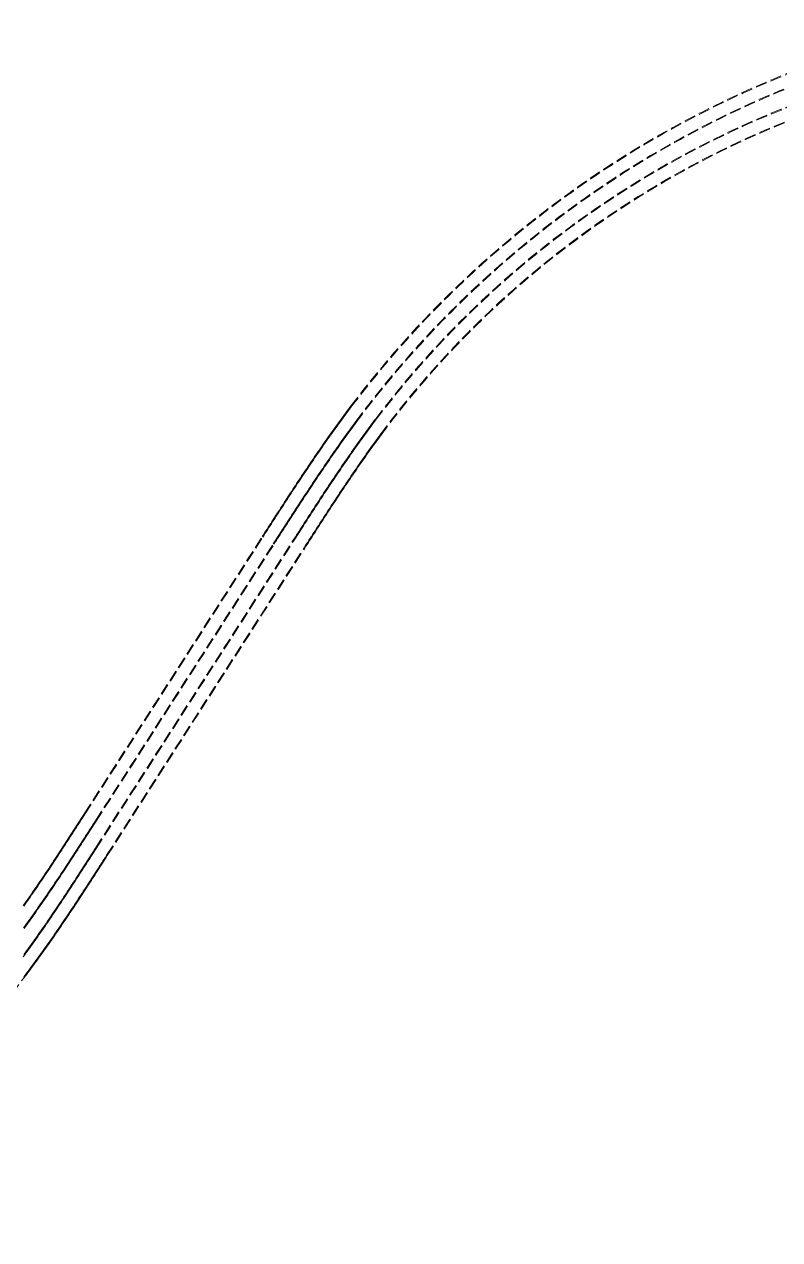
# Model space of a CAD drawing. Extents: x 0 to 531375, y 0 to 4335249.
# Drawn here: x 489462 to 489797, y 4324784 to 4325323 of the extents above; entities that cross this region are included whole.
import ezdxf

# ---------------------------------------------------------------- set-up
doc = ezdxf.new("R2010")
doc.units = 0
doc.linetypes.add('DASH', pattern=[0.35, 0.25, -0.1])
doc.layers.add('地铁', color=4, linetype='Continuous', lineweight=15)

# ---------------------------------------------------------------- blocks, each defined once
blk = doc.blocks.new('天津2000地铁')
at = {"layer": '地铁', "linetype": 'DASH', "ltscale": 20}
for p, q in [((-8400.42, -2089.05), (-8399.82, -2088.24)), ((-8400.14, -2089.26), (-8399.54, -2088.45)), ((-8399.82, -2088.24), (-8399.23, -2087.43)), ((-8399.54, -2088.45), (-8398.95, -2087.64)), ((-8399.23, -2087.43), (-8398.63, -2086.63)), ((-8398.95, -2087.64), (-8398.35, -2086.84)), ((-8398.63, -2086.63), (-8398.02, -2085.82)), ((-8398.35, -2086.84), (-8397.74, -2086.03)), ((-8398.02, -2085.82), (-8397.42, -2085.01)), ((-8397.74, -2086.03), (-8397.14, -2085.22)), ((-8397.42, -2085.01), (-8396.82, -2084.21)), ((-8397.14, -2085.22), (-8396.54, -2084.42)), ((-8396.82, -2084.21), (-8396.21, -2083.41)), ((-8396.54, -2084.42), (-8395.93, -2083.62)), ((-8393.34, -2089.32), (-8392.74, -2088.53)), ((-8393.06, -2089.53), (-8392.46, -2088.74)), ((-8392.74, -2088.53), (-8392.15, -2087.73)), ((-8392.46, -2088.74), (-8391.87, -2087.94)), ((-8392.15, -2087.73), (-8391.54, -2086.94)), ((-8391.87, -2087.94), (-8391.27, -2087.15)), ((-8404.55, -2094.76), (-8403.97, -2093.94)), ((-8404.27, -2094.96), (-8403.68, -2094.14)), ((-8403.97, -2093.94), (-8403.38, -2093.12)), ((-8403.68, -2094.14), (-8403.1, -2093.33)), ((-8403.38, -2093.12), (-8402.79, -2092.31)), ((-8403.1, -2093.33), (-8402.51, -2092.51)), ((-8402.79, -2092.31), (-8402.2, -2091.49)), ((-8402.51, -2092.51), (-8401.92, -2091.7)), ((-8402.2, -2091.49), (-8401.61, -2090.68)), ((-8401.92, -2091.7), (-8401.33, -2090.88)), ((-8401.61, -2090.68), (-8401.02, -2089.87)), ((-8401.33, -2090.88), (-8400.73, -2090.07)), ((-8401.02, -2089.87), (-8400.42, -2089.05)), ((-8400.73, -2090.07), (-8400.14, -2089.26)), ((-8397.47, -2094.93), (-8396.88, -2094.12)), ((-8396.88, -2094.12), (-8396.29, -2093.32)), ((-8396.6, -2094.33), (-8396.01, -2093.53)), ((-8396.29, -2093.32), (-8395.71, -2092.52)), ((-8396.01, -2093.53), (-8395.42, -2092.72)), ((-8395.71, -2092.52), (-8395.12, -2091.72)), ((-8395.42, -2092.72), (-8394.84, -2091.92)), ((-8395.12, -2091.72), (-8394.53, -2090.92)), ((-8394.84, -2091.92), (-8394.24, -2091.13)), ((-8394.53, -2090.92), (-8393.93, -2090.12)), ((-8394.24, -2091.13), (-8393.65, -2090.33)), ((-8393.93, -2090.12), (-8393.34, -2089.32)), ((-8393.65, -2090.33), (-8393.06, -2089.53)), ((-8389.64, -2094.96), (-8389.04, -2094.15)), ((-8389.04, -2094.15), (-8388.44, -2093.34)), ((-8388.76, -2094.36), (-8388.16, -2093.55)), ((-8388.44, -2093.34), (-8387.85, -2092.53)), ((-8388.16, -2093.55), (-8387.56, -2092.74)), ((-8387.85, -2092.53), (-8387.24, -2091.73)), ((-8387.56, -2092.74), (-8386.96, -2091.94)), ((-8387.24, -2091.73), (-8386.64, -2090.92)), ((-8386.96, -2091.94), (-8386.36, -2091.13)), ((-8386.64, -2090.92), (-8386.04, -2090.11)), ((-8386.36, -2091.13), (-8385.76, -2090.33)), ((-8386.04, -2090.11), (-8385.43, -2089.31)), ((-8385.76, -2090.33), (-8385.15, -2089.52)), ((-8381.96, -2094.43), (-8381.36, -2093.63)), ((-8381.68, -2094.64), (-8381.08, -2093.85)), ((-8381.36, -2093.63), (-8380.76, -2092.84)), ((-8381.08, -2093.85), (-8380.48, -2093.05)), ((-8408.03, -2099.68), (-8407.46, -2098.86)), ((-8407.75, -2099.88), (-8407.17, -2099.06)), ((-8407.46, -2098.86), (-8406.88, -2098.04)), ((-8407.17, -2099.06), (-8406.59, -2098.24)), ((-8406.88, -2098.04), (-8406.3, -2097.21)), ((-8406.59, -2098.24), (-8406.01, -2097.42)), ((-8406.3, -2097.21), (-8405.72, -2096.39)), ((-8406.01, -2097.42), (-8405.43, -2096.6)), ((-8405.72, -2096.39), (-8405.14, -2095.57)), ((-8405.43, -2096.6), (-8404.85, -2095.78)), ((-8405.14, -2095.57), (-8404.55, -2094.76)), ((-8404.85, -2095.78), (-8404.27, -2094.96)), ((-8400.95, -2099.78), (-8400.37, -2098.97)), ((-8400.66, -2099.98), (-8400.08, -2099.17)), ((-8400.37, -2098.97), (-8399.79, -2098.16)), ((-8400.08, -2099.17), (-8399.51, -2098.36)), ((-8399.79, -2098.16), (-8399.21, -2097.35)), ((-8399.51, -2098.36), (-8398.93, -2097.55)), ((-8399.21, -2097.35), (-8398.63, -2096.54)), ((-8398.93, -2097.55), (-8398.35, -2096.74)), ((-8398.63, -2096.54), (-8398.05, -2095.73)), ((-8398.35, -2096.74), (-8397.77, -2095.94)), ((-8398.05, -2095.73), (-8397.47, -2094.93)), ((-8397.77, -2095.94), (-8397.18, -2095.13)), ((-8397.18, -2095.13), (-8396.6, -2094.33)), ((-8393.18, -2099.86), (-8392.59, -2099.04)), ((-8392.89, -2100.06), (-8392.31, -2099.24)), ((-8392.59, -2099.04), (-8392, -2098.22)), ((-8392.31, -2099.24), (-8391.72, -2098.43)), ((-8392, -2098.22), (-8391.41, -2097.41)), ((-8391.72, -2098.43), (-8391.13, -2097.61)), ((-8391.41, -2097.41), (-8390.82, -2096.59)), ((-8391.13, -2097.61), (-8390.54, -2096.8)), ((-8390.82, -2096.59), (-8390.23, -2095.78)), ((-8390.54, -2096.8), (-8389.95, -2095.98)), ((-8390.23, -2095.78), (-8389.64, -2094.96)), ((-8389.95, -2095.98), (-8389.36, -2095.17)), ((-8389.36, -2095.17), (-8388.76, -2094.36)), ((-8386.09, -2100.03), (-8385.51, -2099.22)), ((-8385.81, -2100.23), (-8385.22, -2099.43)), ((-8385.51, -2099.22), (-8384.92, -2098.42)), ((-8385.22, -2099.43), (-8384.64, -2098.63)), ((-8384.92, -2098.42), (-8384.33, -2097.62)), ((-8384.64, -2098.63), (-8384.05, -2097.83)), ((-8384.33, -2097.62), (-8383.74, -2096.82)), ((-8384.05, -2097.83), (-8383.46, -2097.03)), ((-8383.74, -2096.82), (-8383.15, -2096.02)), ((-8383.46, -2097.03), (-8382.87, -2096.23)), ((-8383.15, -2096.02), (-8382.56, -2095.22)), ((-8382.87, -2096.23), (-8382.27, -2095.43)), ((-8382.56, -2095.22), (-8381.96, -2094.43)), ((-8382.27, -2095.43), (-8381.68, -2094.64)), ((-8412.03, -2105.46), (-8411.46, -2104.64)), ((-8411.74, -2105.66), (-8411.18, -2104.83)), ((-8411.46, -2104.64), (-8410.9, -2103.81)), ((-8411.18, -2104.83), (-8410.61, -2104.01)), ((-8410.9, -2103.81), (-8410.33, -2102.98)), ((-8410.61, -2104.01), (-8410.04, -2103.18)), ((-8410.33, -2102.98), (-8409.75, -2102.16)), ((-8410.04, -2103.18), (-8409.47, -2102.35)), ((-8409.75, -2102.16), (-8409.18, -2101.33)), ((-8409.47, -2102.35), (-8408.89, -2101.53)), ((-8409.18, -2101.33), (-8408.61, -2100.51)), ((-8408.89, -2101.53), (-8408.32, -2100.71)), ((-8408.61, -2100.51), (-8408.03, -2099.68)), ((-8408.32, -2100.71), (-8407.75, -2099.88)), ((-8404.95, -2105.49), (-8404.38, -2104.67)), ((-8404.66, -2105.69), (-8404.09, -2104.87)), ((-8404.38, -2104.67), (-8403.81, -2103.85)), ((-8404.09, -2104.87), (-8403.52, -2104.05)), ((-8403.81, -2103.85), (-8403.24, -2103.03)), ((-8403.52, -2104.05), (-8402.95, -2103.23)), ((-8403.24, -2103.03), (-8402.67, -2102.22)), ((-8402.95, -2103.23), (-8402.38, -2102.42)), ((-8402.67, -2102.22), (-8402.1, -2101.4)), ((-8402.38, -2102.42), (-8401.81, -2101.61)), ((-8402.1, -2101.4), (-8401.52, -2100.59)), ((-8401.81, -2101.61), (-8401.24, -2100.79)), ((-8401.52, -2100.59), (-8400.95, -2099.78)), ((-8401.24, -2100.79), (-8400.66, -2099.98)), ((-8397.23, -2105.61), (-8396.65, -2104.79)), ((-8396.65, -2104.79), (-8396.08, -2103.96)), ((-8396.37, -2104.99), (-8395.79, -2104.16)), ((-8396.08, -2103.96), (-8395.5, -2103.14)), ((-8395.79, -2104.16), (-8395.21, -2103.34)), ((-8395.5, -2103.14), (-8394.92, -2102.32)), ((-8395.21, -2103.34), (-8394.64, -2102.52)), ((-8394.92, -2102.32), (-8394.34, -2101.5)), ((-8394.64, -2102.52), (-8394.06, -2101.7)), ((-8394.34, -2101.5), (-8393.76, -2100.68)), ((-8394.06, -2101.7), (-8393.47, -2100.88)), ((-8393.76, -2100.68), (-8393.18, -2099.86)), ((-8393.47, -2100.88), (-8392.89, -2100.06)), ((-8390.14, -2105.69), (-8389.57, -2104.88)), ((-8389.57, -2104.88), (-8388.99, -2104.07)), ((-8389.28, -2105.08), (-8388.71, -2104.27)), ((-8388.99, -2104.07), (-8388.41, -2103.26)), ((-8388.71, -2104.27), (-8388.13, -2103.46)), ((-8388.41, -2103.26), (-8387.84, -2102.45)), ((-8388.13, -2103.46), (-8387.55, -2102.65)), ((-8387.84, -2102.45), (-8387.26, -2101.64)), ((-8387.55, -2102.65), (-8386.97, -2101.84)), ((-8387.26, -2101.64), (-8386.67, -2100.83)), ((-8386.97, -2101.84), (-8386.39, -2101.04)), ((-8386.67, -2100.83), (-8386.09, -2100.03)), ((-8386.39, -2101.04), (-8385.81, -2100.23)), ((-8415.41, -2110.45), (-8414.85, -2109.62)), ((-8415.12, -2110.65), (-8414.56, -2109.81)), ((-8414.85, -2109.62), (-8414.29, -2108.79)), ((-8414.56, -2109.81), (-8414, -2108.98)), ((-8414.29, -2108.79), (-8413.73, -2107.95)), ((-8414, -2108.98), (-8413.44, -2108.15)), ((-8413.73, -2107.95), (-8413.16, -2107.12)), ((-8413.44, -2108.15), (-8412.87, -2107.32)), ((-8413.16, -2107.12), (-8412.6, -2106.29)), ((-8412.87, -2107.32), (-8412.31, -2106.49)), ((-8412.6, -2106.29), (-8412.03, -2105.46)), ((-8412.31, -2106.49), (-8411.74, -2105.66)), ((-8408.33, -2110.41), (-8407.77, -2109.59)), ((-8408.04, -2110.61), (-8407.48, -2109.79)), ((-8407.77, -2109.59), (-8407.2, -2108.77)), ((-8407.48, -2109.79), (-8406.92, -2108.97)), ((-8407.2, -2108.77), (-8406.64, -2107.95)), ((-8406.92, -2108.97), (-8406.35, -2108.14)), ((-8406.64, -2107.95), (-8406.08, -2107.13)), ((-8406.35, -2108.14), (-8405.79, -2107.32)), ((-8406.08, -2107.13), (-8405.51, -2106.31)), ((-8405.79, -2107.32), (-8405.22, -2106.5)), ((-8405.51, -2106.31), (-8404.95, -2105.49)), ((-8405.22, -2106.5), (-8404.66, -2105.69)), ((-8400.65, -2110.58), (-8400.08, -2109.75)), ((-8400.36, -2110.77), (-8399.79, -2109.94)), ((-8400.08, -2109.75), (-8399.51, -2108.92)), ((-8399.79, -2109.94), (-8399.23, -2109.12)), ((-8399.51, -2108.92), (-8398.94, -2108.09)), ((-8399.23, -2109.12), (-8398.66, -2108.29)), ((-8398.94, -2108.09), (-8398.37, -2107.26)), ((-8398.66, -2108.29), (-8398.09, -2107.46)), ((-8398.37, -2107.26), (-8397.8, -2106.44)), ((-8398.09, -2107.46), (-8397.52, -2106.64)), ((-8397.8, -2106.44), (-8397.23, -2105.61)), ((-8397.52, -2106.64), (-8396.94, -2105.81)), ((-8396.94, -2105.81), (-8396.37, -2104.99)), ((-8393.56, -2110.59), (-8392.99, -2109.77)), ((-8393.27, -2110.79), (-8392.71, -2109.97)), ((-8392.99, -2109.77), (-8392.43, -2108.95)), ((-8392.71, -2109.97), (-8392.14, -2109.15)), ((-8392.43, -2108.95), (-8391.86, -2108.13)), ((-8392.14, -2109.15), (-8391.57, -2108.33)), ((-8391.86, -2108.13), (-8391.29, -2107.32)), ((-8391.57, -2108.33), (-8391, -2107.52)), ((-8391.29, -2107.32), (-8390.72, -2106.5)), ((-8391, -2107.52), (-8390.43, -2106.71)), ((-8390.72, -2106.5), (-8390.14, -2105.69)), ((-8390.43, -2106.71), (-8389.86, -2105.89)), ((-8389.86, -2105.89), (-8389.28, -2105.08)), ((-8419.31, -2116.29), (-8418.76, -2115.46)), ((-8419.02, -2116.49), (-8418.47, -2115.65)), ((-8418.76, -2115.46), (-8418.2, -2114.62)), ((-8418.47, -2115.65), (-8417.91, -2114.81)), ((-8418.2, -2114.62), (-8417.65, -2113.78)), ((-8417.91, -2114.81), (-8417.36, -2113.98)), ((-8417.65, -2113.78), (-8417.09, -2112.95)), ((-8417.36, -2113.98), (-8416.8, -2113.14)), ((-8417.09, -2112.95), (-8416.53, -2112.12)), ((-8416.8, -2113.14), (-8416.24, -2112.31)), ((-8416.53, -2112.12), (-8415.97, -2111.28)), ((-8416.24, -2112.31), (-8415.68, -2111.48)), ((-8415.97, -2111.28), (-8415.41, -2110.45)), ((-8415.68, -2111.48), (-8415.12, -2110.65)), ((-8412.23, -2116.2), (-8411.67, -2115.37)), ((-8411.94, -2116.39), (-8411.38, -2115.57)), ((-8411.67, -2115.37), (-8411.12, -2114.54)), ((-8411.38, -2115.57), (-8410.83, -2114.74)), ((-8411.12, -2114.54), (-8410.56, -2113.72)), ((-8410.83, -2114.74), (-8410.27, -2113.91)), ((-8410.56, -2113.72), (-8410, -2112.89)), ((-8410.27, -2113.91), (-8409.71, -2113.09)), ((-8410, -2112.89), (-8409.45, -2112.06)), ((-8409.71, -2113.09), (-8409.16, -2112.26)), ((-8409.45, -2112.06), (-8408.89, -2111.24)), ((-8409.16, -2112.26), (-8408.6, -2111.43)), ((-8408.89, -2111.24), (-8408.33, -2110.41)), ((-8408.6, -2111.43), (-8408.04, -2110.61)), ((-8404.58, -2116.4), (-8404.02, -2115.57)), ((-8404.02, -2115.57), (-8403.46, -2114.73)), ((-8403.73, -2115.76), (-8403.17, -2114.93)), ((-8403.46, -2114.73), (-8402.9, -2113.9)), ((-8403.17, -2114.93), (-8402.61, -2114.1)), ((-8402.9, -2113.9), (-8402.34, -2113.07)), ((-8402.61, -2114.1), (-8402.05, -2113.26)), ((-8402.34, -2113.07), (-8401.78, -2112.24)), ((-8402.05, -2113.26), (-8401.49, -2112.43)), ((-8401.78, -2112.24), (-8401.21, -2111.41)), ((-8401.49, -2112.43), (-8400.92, -2111.6)), ((-8401.21, -2111.41), (-8400.65, -2110.58)), ((-8400.92, -2111.6), (-8400.36, -2110.77)), ((-8397.49, -2116.34), (-8396.94, -2115.52)), ((-8396.94, -2115.52), (-8396.38, -2114.7)), ((-8396.65, -2115.72), (-8396.09, -2114.89)), ((-8396.38, -2114.7), (-8395.82, -2113.87)), ((-8396.09, -2114.89), (-8395.53, -2114.07)), ((-8395.82, -2113.87), (-8395.25, -2113.05)), ((-8395.53, -2114.07), (-8394.96, -2113.25)), ((-8395.25, -2113.05), (-8394.69, -2112.23)), ((-8394.96, -2113.25), (-8394.4, -2112.43)), ((-8394.69, -2112.23), (-8394.13, -2111.41)), ((-8394.4, -2112.43), (-8393.84, -2111.61)), ((-8394.13, -2111.41), (-8393.56, -2110.59)), ((-8393.84, -2111.61), (-8393.27, -2110.79)), ((-8422.62, -2121.32), (-8422.07, -2120.48)), ((-8422.33, -2121.51), (-8421.78, -2120.67)), ((-8422.07, -2120.48), (-8421.52, -2119.64)), ((-8421.78, -2120.67), (-8421.23, -2119.83)), ((-8421.52, -2119.64), (-8420.97, -2118.8)), ((-8421.23, -2119.83), (-8420.68, -2119)), ((-8420.97, -2118.8), (-8420.42, -2117.97)), ((-8420.68, -2119), (-8420.13, -2118.16)), ((-8420.42, -2117.97), (-8419.87, -2117.13)), ((-8420.13, -2118.16), (-8419.57, -2117.32)), ((-8419.87, -2117.13), (-8419.31, -2116.29)), ((-8419.57, -2117.32), (-8419.02, -2116.49)), ((-8415.53, -2121.18), (-8414.98, -2120.35)), ((-8415.24, -2121.38), (-8414.69, -2120.54)), ((-8414.98, -2120.35), (-8414.43, -2119.52)), ((-8414.69, -2120.54), (-8414.14, -2119.71)), ((-8414.43, -2119.52), (-8413.88, -2118.69)), ((-8414.14, -2119.71), (-8413.59, -2118.88)), ((-8413.88, -2118.69), (-8413.33, -2117.86)), ((-8413.59, -2118.88), (-8413.04, -2118.05)), ((-8413.33, -2117.86), (-8412.78, -2117.03)), ((-8413.04, -2118.05), (-8412.49, -2117.22)), ((-8412.78, -2117.03), (-8412.23, -2116.2)), ((-8412.49, -2117.22), (-8411.94, -2116.39)), ((-8407.91, -2121.42), (-8407.36, -2120.58)), ((-8407.62, -2121.61), (-8407.07, -2120.77)), ((-8407.36, -2120.58), (-8406.8, -2119.74)), ((-8407.07, -2120.77), (-8406.51, -2119.94)), ((-8406.8, -2119.74), (-8406.25, -2118.91)), ((-8406.51, -2119.94), (-8405.96, -2119.1)), ((-8406.25, -2118.91), (-8405.69, -2118.07)), ((-8405.96, -2119.1), (-8405.4, -2118.27)), ((-8405.69, -2118.07), (-8405.14, -2117.24)), ((-8405.4, -2118.27), (-8404.85, -2117.43)), ((-8405.14, -2117.24), (-8404.58, -2116.4)), ((-8404.85, -2117.43), (-8404.29, -2116.6)), ((-8404.29, -2116.6), (-8403.73, -2115.76)), ((-8400.82, -2121.31), (-8400.27, -2120.48)), ((-8400.53, -2121.51), (-8399.98, -2120.68)), ((-8400.27, -2120.48), (-8399.72, -2119.65)), ((-8399.98, -2120.68), (-8399.43, -2119.85)), ((-8399.72, -2119.65), (-8399.16, -2118.82)), ((-8399.43, -2119.85), (-8398.87, -2119.02)), ((-8399.16, -2118.82), (-8398.61, -2118)), ((-8398.87, -2119.02), (-8398.32, -2118.19)), ((-8398.61, -2118), (-8398.05, -2117.17)), ((-8398.32, -2118.19), (-8397.76, -2117.37)), ((-8398.05, -2117.17), (-8397.49, -2116.34)), ((-8397.76, -2117.37), (-8397.2, -2116.54)), ((-8397.2, -2116.54), (-8396.65, -2115.72)), ((-8426.45, -2127.19), (-8425.9, -2126.35)), ((-8425.9, -2126.35), (-8425.36, -2125.51)), ((-8425.61, -2126.54), (-8425.07, -2125.7)), ((-8425.36, -2125.51), (-8424.81, -2124.67)), ((-8425.07, -2125.7), (-8424.52, -2124.86)), ((-8424.81, -2124.67), (-8424.27, -2123.83)), ((-8424.52, -2124.86), (-8423.97, -2124.02)), ((-8424.27, -2123.83), (-8423.72, -2122.99)), ((-8423.97, -2124.02), (-8423.43, -2123.19)), ((-8423.72, -2122.99), (-8423.17, -2122.16)), ((-8423.43, -2123.19), (-8422.88, -2122.35)), ((-8423.17, -2122.16), (-8422.62, -2121.32)), ((-8422.88, -2122.35), (-8422.33, -2121.51)), ((-8419.36, -2127.03), (-8418.82, -2126.19)), ((-8419.07, -2127.22), (-8418.53, -2126.38)), ((-8418.82, -2126.19), (-8418.27, -2125.36)), ((-8418.53, -2126.38), (-8417.98, -2125.55)), ((-8418.27, -2125.36), (-8417.73, -2124.52)), ((-8417.98, -2125.55), (-8417.43, -2124.71)), ((-8417.73, -2124.52), (-8417.18, -2123.69)), ((-8417.43, -2124.71), (-8416.89, -2123.88)), ((-8417.18, -2123.69), (-8416.63, -2122.85)), ((-8416.89, -2123.88), (-8416.34, -2123.04)), ((-8416.63, -2122.85), (-8416.08, -2122.02)), ((-8416.34, -2123.04), (-8415.79, -2122.21)), ((-8416.08, -2122.02), (-8415.53, -2121.18)), ((-8415.79, -2122.21), (-8415.24, -2121.38)), ((-8411.76, -2127.29), (-8411.21, -2126.45)), ((-8411.21, -2126.45), (-8410.66, -2125.61)), ((-8410.92, -2126.64), (-8410.37, -2125.8)), ((-8410.66, -2125.61), (-8410.11, -2124.77)), ((-8410.37, -2125.8), (-8409.82, -2124.96)), ((-8410.11, -2124.77), (-8409.56, -2123.93)), ((-8409.82, -2124.96), (-8409.27, -2124.12)), ((-8409.56, -2123.93), (-8409.01, -2123.09)), ((-8409.27, -2124.12), (-8408.72, -2123.29)), ((-8409.01, -2123.09), (-8408.46, -2122.26)), ((-8408.72, -2123.29), (-8408.17, -2122.45)), ((-8408.46, -2122.26), (-8407.91, -2121.42)), ((-8408.17, -2122.45), (-8407.62, -2121.61)), ((-8404.67, -2127.14), (-8404.12, -2126.3)), ((-8404.12, -2126.3), (-8403.57, -2125.47)), ((-8403.83, -2126.49), (-8403.28, -2125.66)), ((-8403.57, -2125.47), (-8403.03, -2124.64)), ((-8403.28, -2125.66), (-8402.73, -2124.83)), ((-8403.03, -2124.64), (-8402.48, -2123.8)), ((-8402.73, -2124.83), (-8402.18, -2124)), ((-8402.48, -2123.8), (-8401.93, -2122.97)), ((-8402.18, -2124), (-8401.64, -2123.17)), ((-8401.93, -2122.97), (-8401.38, -2122.14)), ((-8401.64, -2123.17), (-8401.08, -2122.34)), ((-8401.38, -2122.14), (-8400.82, -2121.31)), ((-8401.08, -2122.34), (-8400.53, -2121.51)), ((-8429.71, -2132.24), (-8429.17, -2131.4)), ((-8429.42, -2132.43), (-8428.87, -2131.59)), ((-8429.17, -2131.4), (-8428.63, -2130.56)), ((-8428.87, -2131.59), (-8428.33, -2130.75)), ((-8428.63, -2130.56), (-8428.08, -2129.72)), ((-8428.33, -2130.75), (-8427.79, -2129.91)), ((-8428.08, -2129.72), (-8427.54, -2128.88)), ((-8427.79, -2129.91), (-8427.24, -2129.07)), ((-8427.54, -2128.88), (-8426.99, -2128.03)), ((-8427.24, -2129.07), (-8426.7, -2128.22)), ((-8426.99, -2128.03), (-8426.45, -2127.19)), ((-8426.7, -2128.22), (-8426.16, -2127.38)), ((-8426.16, -2127.38), (-8425.61, -2126.54)), ((-8422.63, -2132.05), (-8422.08, -2131.21)), ((-8422.33, -2132.24), (-8421.79, -2131.4)), ((-8422.08, -2131.21), (-8421.54, -2130.38)), ((-8421.79, -2131.4), (-8421.25, -2130.57)), ((-8421.54, -2130.38), (-8421, -2129.54)), ((-8421.25, -2130.57), (-8420.7, -2129.73)), ((-8421, -2129.54), (-8420.45, -2128.7)), ((-8420.7, -2129.73), (-8420.16, -2128.89)), ((-8420.45, -2128.7), (-8419.91, -2127.86)), ((-8420.16, -2128.89), (-8419.62, -2128.05)), ((-8419.91, -2127.86), (-8419.36, -2127.03)), ((-8419.62, -2128.05), (-8419.07, -2127.22)), ((-8415.03, -2132.33), (-8414.48, -2131.49)), ((-8414.73, -2132.52), (-8414.19, -2131.68)), ((-8414.48, -2131.49), (-8413.94, -2130.65)), ((-8414.19, -2131.68), (-8413.65, -2130.84)), ((-8413.94, -2130.65), (-8413.39, -2129.81)), ((-8413.65, -2130.84), (-8413.1, -2130)), ((-8413.39, -2129.81), (-8412.85, -2128.97)), ((-8413.1, -2130), (-8412.56, -2129.16)), ((-8412.85, -2128.97), (-8412.3, -2128.13)), ((-8412.56, -2129.16), (-8412.01, -2128.32)), ((-8412.3, -2128.13), (-8411.76, -2127.29)), ((-8412.01, -2128.32), (-8411.46, -2127.48)), ((-8411.46, -2127.48), (-8410.92, -2126.64)), ((-8407.94, -2132.15), (-8407.4, -2131.32)), ((-8407.65, -2132.34), (-8407.1, -2131.51)), ((-8407.4, -2131.32), (-8406.85, -2130.48)), ((-8407.1, -2131.51), (-8406.56, -2130.67)), ((-8406.85, -2130.48), (-8406.31, -2129.64)), ((-8406.56, -2130.67), (-8406.02, -2129.83)), ((-8406.31, -2129.64), (-8405.76, -2128.81)), ((-8406.02, -2129.83), (-8405.47, -2129)), ((-8405.76, -2128.81), (-8405.22, -2127.97)), ((-8405.47, -2129), (-8404.92, -2128.16)), ((-8405.22, -2127.97), (-8404.67, -2127.14)), ((-8404.92, -2128.16), (-8404.38, -2127.33)), ((-8404.38, -2127.33), (-8403.83, -2126.49)), ((-8432.96, -2137.29), (-8432.42, -2136.45)), ((-8432.67, -2137.48), (-8432.12, -2136.64)), ((-8432.42, -2136.45), (-8431.88, -2135.61)), ((-8432.12, -2136.64), (-8431.58, -2135.8)), ((-8431.88, -2135.61), (-8431.34, -2134.76)), ((-8431.58, -2135.8), (-8431.04, -2134.95)), ((-8431.34, -2134.76), (-8430.8, -2133.92)), ((-8431.04, -2134.95), (-8430.5, -2134.11)), ((-8430.8, -2133.92), (-8430.25, -2133.08)), ((-8430.5, -2134.11), (-8429.96, -2133.27)), ((-8430.25, -2133.08), (-8429.71, -2132.24)), ((-8429.96, -2133.27), (-8429.42, -2132.43)), ((-8426.42, -2137.93), (-8425.88, -2137.09)), ((-8425.88, -2137.09), (-8425.33, -2136.25)), ((-8425.58, -2137.28), (-8425.04, -2136.44)), ((-8425.33, -2136.25), (-8424.79, -2135.41)), ((-8425.04, -2136.44), (-8424.5, -2135.6)), ((-8424.79, -2135.41), (-8424.25, -2134.57)), ((-8424.5, -2135.6), (-8423.96, -2134.76)), ((-8424.25, -2134.57), (-8423.71, -2133.73)), ((-8423.96, -2134.76), (-8423.42, -2133.92)), ((-8423.71, -2133.73), (-8423.17, -2132.89)), ((-8423.42, -2133.92), (-8422.87, -2133.08)), ((-8423.17, -2132.89), (-8422.63, -2132.05)), ((-8422.87, -2133.08), (-8422.33, -2132.24)), ((-8418.28, -2137.38), (-8417.74, -2136.54)), ((-8417.99, -2137.57), (-8417.45, -2136.73)), ((-8417.74, -2136.54), (-8417.2, -2135.7)), ((-8417.45, -2136.73), (-8416.9, -2135.89)), ((-8417.2, -2135.7), (-8416.66, -2134.85)), ((-8416.9, -2135.89), (-8416.36, -2135.04)), ((-8416.66, -2134.85), (-8416.11, -2134.01)), ((-8416.36, -2135.04), (-8415.82, -2134.2)), ((-8416.11, -2134.01), (-8415.57, -2133.17)), ((-8415.82, -2134.2), (-8415.28, -2133.36)), ((-8415.57, -2133.17), (-8415.03, -2132.33)), ((-8415.28, -2133.36), (-8414.73, -2132.52)), ((-8411.74, -2138.02), (-8411.2, -2137.18)), ((-8411.2, -2137.18), (-8410.66, -2136.34)), ((-8410.9, -2137.37), (-8410.36, -2136.53)), ((-8410.66, -2136.34), (-8410.11, -2135.5)), ((-8410.36, -2136.53), (-8409.82, -2135.69)), ((-8410.11, -2135.5), (-8409.57, -2134.67)), ((-8409.82, -2135.69), (-8409.28, -2134.86)), ((-8409.57, -2134.67), (-8409.03, -2133.83)), ((-8409.28, -2134.86), (-8408.73, -2134.02)), ((-8409.03, -2133.83), (-8408.49, -2132.99)), ((-8408.73, -2134.02), (-8408.19, -2133.18)), ((-8408.49, -2132.99), (-8407.94, -2132.15)), ((-8408.19, -2133.18), (-8407.65, -2132.34)), ((-8514.42, -2264.2), (-8435.66, -2141.5)), ((-8514.12, -2264.38), (-8435.37, -2141.69)), ((-8435.66, -2141.5), (-8435.12, -2140.66)), ((-8435.37, -2141.69), (-8434.83, -2140.85)), ((-8435.12, -2140.66), (-8434.58, -2139.81)), ((-8434.83, -2140.85), (-8434.29, -2140)), ((-8434.58, -2139.81), (-8434.04, -2138.97)), ((-8434.29, -2140), (-8433.75, -2139.16)), ((-8434.04, -2138.97), (-8433.5, -2138.13)), ((-8433.75, -2139.16), (-8433.21, -2138.32)), ((-8433.5, -2138.13), (-8432.96, -2137.29)), ((-8433.21, -2138.32), (-8432.67, -2137.48)), ((-8429.66, -2142.97), (-8429.12, -2142.13)), ((-8429.36, -2143.16), (-8428.82, -2142.32)), ((-8429.12, -2142.13), (-8428.58, -2141.29)), ((-8428.82, -2142.32), (-8428.28, -2141.48)), ((-8428.58, -2141.29), (-8428.04, -2140.45)), ((-8428.28, -2141.48), (-8427.74, -2140.64)), ((-8428.04, -2140.45), (-8427.5, -2139.61)), ((-8427.74, -2140.64), (-8427.2, -2139.8)), ((-8427.5, -2139.61), (-8426.96, -2138.77)), ((-8427.2, -2139.8), (-8426.66, -2138.96)), ((-8426.96, -2138.77), (-8426.42, -2137.93)), ((-8426.66, -2138.96), (-8426.12, -2138.12)), ((-8426.12, -2138.12), (-8425.58, -2137.28)), ((-8422.07, -2143.27), (-8421.53, -2142.43)), ((-8421.53, -2142.43), (-8420.99, -2141.59)), ((-8421.23, -2142.62), (-8420.69, -2141.78)), ((-8420.99, -2141.59), (-8420.44, -2140.75)), ((-8420.69, -2141.78), (-8420.15, -2140.94)), ((-8420.44, -2140.75), (-8419.9, -2139.9)), ((-8420.15, -2140.94), (-8419.61, -2140.09)), ((-8419.9, -2139.9), (-8419.36, -2139.06)), ((-8419.61, -2140.09), (-8419.07, -2139.25)), ((-8419.36, -2139.06), (-8418.82, -2138.22)), ((-8419.07, -2139.25), (-8418.53, -2138.41)), ((-8418.82, -2138.22), (-8418.28, -2137.38)), ((-8418.53, -2138.41), (-8417.99, -2137.57)), ((-8414.98, -2143.07), (-8414.44, -2142.22)), ((-8414.69, -2143.25), (-8414.15, -2142.41)), ((-8414.44, -2142.22), (-8413.9, -2141.38)), ((-8414.15, -2142.41), (-8413.61, -2141.57)), ((-8413.9, -2141.38), (-8413.36, -2140.54)), ((-8413.61, -2141.57), (-8413.07, -2140.73)), ((-8413.36, -2140.54), (-8412.82, -2139.7)), ((-8413.07, -2140.73), (-8412.53, -2139.89)), ((-8412.82, -2139.7), (-8412.28, -2138.86)), ((-8412.53, -2139.89), (-8411.98, -2139.05)), ((-8412.28, -2138.86), (-8411.74, -2138.02)), ((-8411.98, -2139.05), (-8411.44, -2138.21)), ((-8411.44, -2138.21), (-8410.9, -2137.37)), ((-8509.49, -2267.36), (-8430.74, -2144.66)), ((-8509.47, -2279.45), (-8422.07, -2143.27)), ((-8509.2, -2267.54), (-8430.44, -2144.85)), ((-8509.18, -2279.64), (-8421.77, -2143.46)), ((-8504.55, -2282.61), (-8417.14, -2146.43)), ((-8504.26, -2282.8), (-8416.85, -2146.62)), ((-8430.74, -2144.66), (-8430.2, -2143.82)), ((-8430.44, -2144.85), (-8429.9, -2144.01)), ((-8430.2, -2143.82), (-8429.66, -2142.97)), ((-8429.9, -2144.01), (-8429.36, -2143.16)), ((-8421.77, -2143.46), (-8421.23, -2142.62)), ((-8417.14, -2146.43), (-8416.6, -2145.59)), ((-8416.85, -2146.62), (-8416.31, -2145.78)), ((-8416.6, -2145.59), (-8416.06, -2144.75)), ((-8416.31, -2145.78), (-8415.77, -2144.94)), ((-8416.06, -2144.75), (-8415.52, -2143.91)), ((-8415.77, -2144.94), (-8415.23, -2144.1)), ((-8415.52, -2143.91), (-8414.98, -2143.07)), ((-8415.23, -2144.1), (-8414.69, -2143.25)), ((-8516.04, -2266.72), (-8515.5, -2265.88)), ((-8515.74, -2266.91), (-8515.2, -2266.07)), ((-8515.5, -2265.88), (-8514.96, -2265.04)), ((-8515.2, -2266.07), (-8514.66, -2265.23)), ((-8514.96, -2265.04), (-8514.42, -2264.2)), ((-8514.66, -2265.23), (-8514.12, -2264.38)), ((-8519.82, -2272.6), (-8519.28, -2271.76)), ((-8519.28, -2271.76), (-8518.74, -2270.92)), ((-8518.98, -2271.95), (-8518.44, -2271.11)), ((-8518.74, -2270.92), (-8518.2, -2270.08)), ((-8518.44, -2271.11), (-8517.9, -2270.27)), ((-8518.2, -2270.08), (-8517.66, -2269.24)), ((-8517.9, -2270.27), (-8517.36, -2269.43)), ((-8517.66, -2269.24), (-8517.12, -2268.4)), ((-8517.36, -2269.43), (-8516.82, -2268.59)), ((-8517.12, -2268.4), (-8516.58, -2267.56)), ((-8516.82, -2268.59), (-8516.28, -2267.75)), ((-8516.58, -2267.56), (-8516.04, -2266.72)), ((-8516.28, -2267.75), (-8515.74, -2266.91)), ((-8512.74, -2272.41), (-8512.2, -2271.56)), ((-8512.44, -2272.6), (-8511.9, -2271.75)), ((-8512.2, -2271.56), (-8511.65, -2270.72)), ((-8511.9, -2271.75), (-8511.36, -2270.91)), ((-8511.65, -2270.72), (-8511.11, -2269.88)), ((-8511.36, -2270.91), (-8510.82, -2270.07)), ((-8511.11, -2269.88), (-8510.57, -2269.04)), ((-8510.82, -2270.07), (-8510.28, -2269.23)), ((-8510.57, -2269.04), (-8510.03, -2268.2)), ((-8510.28, -2269.23), (-8509.74, -2268.39)), ((-8510.03, -2268.2), (-8509.49, -2267.36)), ((-8509.74, -2268.39), (-8509.2, -2267.54)), ((-8523.07, -2277.63), (-8522.53, -2276.8)), ((-8522.78, -2277.82), (-8522.24, -2276.99)), ((-8522.53, -2276.8), (-8521.99, -2275.96)), ((-8522.24, -2276.99), (-8521.69, -2276.15)), ((-8521.99, -2275.96), (-8521.44, -2275.12)), ((-8521.69, -2276.15), (-8521.15, -2275.31)), ((-8521.44, -2275.12), (-8520.9, -2274.28)), ((-8521.15, -2275.31), (-8520.61, -2274.47)), ((-8520.9, -2274.28), (-8520.36, -2273.44)), ((-8520.61, -2274.47), (-8520.07, -2273.63)), ((-8520.36, -2273.44), (-8519.82, -2272.6)), ((-8520.07, -2273.63), (-8519.53, -2272.79)), ((-8519.53, -2272.79), (-8518.98, -2271.95)), ((-8515.99, -2277.46), (-8515.45, -2276.61)), ((-8515.69, -2277.65), (-8515.15, -2276.8)), ((-8515.45, -2276.61), (-8514.9, -2275.77)), ((-8515.15, -2276.8), (-8514.61, -2275.96)), ((-8514.9, -2275.77), (-8514.36, -2274.93)), ((-8514.61, -2275.96), (-8514.07, -2275.12)), ((-8514.36, -2274.93), (-8513.82, -2274.09)), ((-8514.07, -2275.12), (-8513.52, -2274.28)), ((-8513.82, -2274.09), (-8513.28, -2273.25)), ((-8513.52, -2274.28), (-8512.98, -2273.44)), ((-8513.28, -2273.25), (-8512.74, -2272.41)), ((-8512.98, -2273.44), (-8512.44, -2272.6)), ((-8526.34, -2282.65), (-8525.79, -2281.81)), ((-8526.05, -2282.84), (-8525.5, -2282)), ((-8525.79, -2281.81), (-8525.25, -2280.98)), ((-8525.5, -2282), (-8524.96, -2281.17)), ((-8525.25, -2280.98), (-8524.7, -2280.14)), ((-8524.96, -2281.17), (-8524.41, -2280.33)), ((-8524.7, -2280.14), (-8524.16, -2279.31)), ((-8524.41, -2280.33), (-8523.87, -2279.5)), ((-8524.16, -2279.31), (-8523.62, -2278.47)), ((-8523.87, -2279.5), (-8523.32, -2278.66)), ((-8523.62, -2278.47), (-8523.07, -2277.63)), ((-8523.32, -2278.66), (-8522.78, -2277.82)), ((-8519.8, -2283.34), (-8519.26, -2282.5)), ((-8519.26, -2282.5), (-8518.71, -2281.66)), ((-8518.96, -2282.69), (-8518.42, -2281.85)), ((-8518.71, -2281.66), (-8518.17, -2280.82)), ((-8518.42, -2281.85), (-8517.87, -2281.01)), ((-8518.17, -2280.82), (-8517.62, -2279.98)), ((-8517.87, -2281.01), (-8517.33, -2280.17)), ((-8517.62, -2279.98), (-8517.08, -2279.14)), ((-8517.33, -2280.17), (-8516.78, -2279.33)), ((-8517.08, -2279.14), (-8516.53, -2278.3)), ((-8516.78, -2279.33), (-8516.24, -2278.49)), ((-8516.53, -2278.3), (-8515.99, -2277.46)), ((-8516.24, -2278.49), (-8515.69, -2277.65)), ((-8511.63, -2282.82), (-8511.09, -2281.98)), ((-8511.34, -2283.01), (-8510.8, -2282.17)), ((-8511.09, -2281.98), (-8510.55, -2281.13)), ((-8510.8, -2282.17), (-8510.26, -2281.32)), ((-8510.55, -2281.13), (-8510.01, -2280.29)), ((-8510.26, -2281.32), (-8509.72, -2280.48)), ((-8510.01, -2280.29), (-8509.47, -2279.45)), ((-8509.72, -2280.48), (-8509.18, -2279.64)), ((-8530.18, -2288.47), (-8529.63, -2287.64)), ((-8529.89, -2288.67), (-8529.34, -2287.84)), ((-8529.63, -2287.64), (-8529.08, -2286.81)), ((-8529.34, -2287.84), (-8528.79, -2287.01)), ((-8529.08, -2286.81), (-8528.53, -2285.98)), ((-8528.79, -2287.01), (-8528.24, -2286.17)), ((-8528.53, -2285.98), (-8527.98, -2285.15)), ((-8528.24, -2286.17), (-8527.69, -2285.34)), ((-8527.98, -2285.15), (-8527.44, -2284.31)), ((-8527.69, -2285.34), (-8527.14, -2284.51)), ((-8527.44, -2284.31), (-8526.89, -2283.48)), ((-8527.14, -2284.51), (-8526.59, -2283.67)), ((-8526.89, -2283.48), (-8526.34, -2282.65)), ((-8526.59, -2283.67), (-8526.05, -2282.84)), ((-8523.1, -2288.37), (-8522.55, -2287.53)), ((-8522.81, -2288.56), (-8522.26, -2287.72)), ((-8522.55, -2287.53), (-8522, -2286.69)), ((-8522.26, -2287.72), (-8521.71, -2286.89)), ((-8522, -2286.69), (-8521.45, -2285.86)), ((-8521.71, -2286.89), (-8521.16, -2286.05)), ((-8521.45, -2285.86), (-8520.9, -2285.02)), ((-8521.16, -2286.05), (-8520.61, -2285.21)), ((-8520.9, -2285.02), (-8520.35, -2284.18)), ((-8520.61, -2285.21), (-8520.06, -2284.37)), ((-8520.35, -2284.18), (-8519.8, -2283.34)), ((-8520.06, -2284.37), (-8519.51, -2283.53)), ((-8519.51, -2283.53), (-8518.96, -2282.69)), ((-8515.42, -2288.7), (-8514.88, -2287.86)), ((-8514.88, -2287.86), (-8514.34, -2287.02)), ((-8514.58, -2288.05), (-8514.04, -2287.21)), ((-8514.34, -2287.02), (-8513.8, -2286.18)), ((-8514.04, -2287.21), (-8513.5, -2286.37)), ((-8513.8, -2286.18), (-8513.26, -2285.34)), ((-8513.5, -2286.37), (-8512.96, -2285.53)), ((-8513.26, -2285.34), (-8512.72, -2284.5)), ((-8512.96, -2285.53), (-8512.42, -2284.69)), ((-8512.72, -2284.5), (-8512.17, -2283.66)), ((-8512.42, -2284.69), (-8511.88, -2283.85)), ((-8512.17, -2283.66), (-8511.63, -2282.82)), ((-8511.88, -2283.85), (-8511.34, -2283.01)), ((-8508.34, -2288.5), (-8507.79, -2287.66)), ((-8508.04, -2288.69), (-8507.5, -2287.85)), ((-8507.79, -2287.66), (-8507.25, -2286.82)), ((-8507.5, -2287.85), (-8506.96, -2287.01)), ((-8507.25, -2286.82), (-8506.71, -2285.98)), ((-8506.96, -2287.01), (-8506.42, -2286.17)), ((-8506.71, -2285.98), (-8506.17, -2285.14)), ((-8506.42, -2286.17), (-8505.88, -2285.33)), ((-8506.17, -2285.14), (-8505.63, -2284.3)), ((-8505.88, -2285.33), (-8505.34, -2284.48)), ((-8505.63, -2284.3), (-8505.09, -2283.45)), ((-8505.34, -2284.48), (-8504.8, -2283.64)), ((-8505.09, -2283.45), (-8504.55, -2282.61)), ((-8504.8, -2283.64), (-8504.26, -2282.8)), ((-8533.51, -2293.44), (-8532.95, -2292.61)), ((-8533.22, -2293.64), (-8532.66, -2292.81)), ((-8532.95, -2292.61), (-8532.4, -2291.79)), ((-8532.66, -2292.81), (-8532.11, -2291.98)), ((-8532.4, -2291.79), (-8531.84, -2290.96)), ((-8532.11, -2291.98), (-8531.55, -2291.15)), ((-8531.84, -2290.96), (-8531.29, -2290.13)), ((-8531.55, -2291.15), (-8531, -2290.33)), ((-8531.29, -2290.13), (-8530.74, -2289.3)), ((-8531, -2290.33), (-8530.45, -2289.5)), ((-8530.74, -2289.3), (-8530.18, -2288.47)), ((-8530.45, -2289.5), (-8529.89, -2288.67)), ((-8526.43, -2293.38), (-8525.87, -2292.55)), ((-8526.14, -2293.58), (-8525.58, -2292.74)), ((-8525.87, -2292.55), (-8525.31, -2291.71)), ((-8525.58, -2292.74), (-8525.02, -2291.91)), ((-8525.31, -2291.71), (-8524.76, -2290.88)), ((-8525.02, -2291.91), (-8524.47, -2291.07)), ((-8524.76, -2290.88), (-8524.2, -2290.04)), ((-8524.47, -2291.07), (-8523.91, -2290.23)), ((-8524.2, -2290.04), (-8523.65, -2289.21)), ((-8523.91, -2290.23), (-8523.36, -2289.4)), ((-8523.65, -2289.21), (-8523.1, -2288.37)), ((-8523.36, -2289.4), (-8522.81, -2288.56)), ((-8518.67, -2293.73), (-8518.13, -2292.89)), ((-8518.38, -2293.92), (-8517.84, -2293.08)), ((-8518.13, -2292.89), (-8517.59, -2292.05)), ((-8517.84, -2293.08), (-8517.29, -2292.24)), ((-8517.59, -2292.05), (-8517.04, -2291.21)), ((-8517.29, -2292.24), (-8516.75, -2291.4)), ((-8517.04, -2291.21), (-8516.5, -2290.38)), ((-8516.75, -2291.4), (-8516.21, -2290.57)), ((-8516.5, -2290.38), (-8515.96, -2289.54)), ((-8516.21, -2290.57), (-8515.67, -2289.73)), ((-8515.96, -2289.54), (-8515.42, -2288.7)), ((-8515.67, -2289.73), (-8515.12, -2288.89)), ((-8515.12, -2288.89), (-8514.58, -2288.05)), ((-8511.59, -2293.55), (-8511.05, -2292.71)), ((-8511.3, -2293.74), (-8510.75, -2292.9)), ((-8511.05, -2292.71), (-8510.5, -2291.87)), ((-8510.75, -2292.9), (-8510.21, -2292.06)), ((-8510.5, -2291.87), (-8509.96, -2291.03)), ((-8510.21, -2292.06), (-8509.67, -2291.22)), ((-8509.96, -2291.03), (-8509.42, -2290.19)), ((-8509.67, -2291.22), (-8509.12, -2290.38)), ((-8509.42, -2290.19), (-8508.88, -2289.35)), ((-8509.12, -2290.38), (-8508.58, -2289.54)), ((-8508.88, -2289.35), (-8508.34, -2288.5)), ((-8508.58, -2289.54), (-8508.04, -2288.69)), ((-8537.44, -2299.19), (-8536.88, -2298.37)), ((-8537.15, -2299.39), (-8536.59, -2298.57)), ((-8536.88, -2298.37), (-8536.31, -2297.55)), ((-8536.59, -2298.57), (-8536.02, -2297.75)), ((-8536.31, -2297.55), (-8535.75, -2296.73)), ((-8536.02, -2297.75), (-8535.46, -2296.93)), ((-8535.75, -2296.73), (-8535.19, -2295.91)), ((-8535.46, -2296.93), (-8534.9, -2296.11)), ((-8535.19, -2295.91), (-8534.63, -2295.09)), ((-8534.9, -2296.11), (-8534.34, -2295.28)), ((-8534.63, -2295.09), (-8534.07, -2294.26)), ((-8534.34, -2295.28), (-8533.78, -2294.46)), ((-8534.07, -2294.26), (-8533.51, -2293.44)), ((-8533.78, -2294.46), (-8533.22, -2293.64)), ((-8530.36, -2299.21), (-8529.79, -2298.38)), ((-8530.07, -2299.4), (-8529.5, -2298.57)), ((-8529.79, -2298.38), (-8529.23, -2297.55)), ((-8529.5, -2298.57), (-8528.94, -2297.74)), ((-8529.23, -2297.55), (-8528.66, -2296.71)), ((-8528.94, -2297.74), (-8528.37, -2296.91)), ((-8528.66, -2296.71), (-8528.1, -2295.88)), ((-8528.37, -2296.91), (-8527.81, -2296.08)), ((-8528.1, -2295.88), (-8527.54, -2295.05)), ((-8527.81, -2296.08), (-8527.25, -2295.24)), ((-8527.54, -2295.05), (-8526.98, -2294.22)), ((-8527.25, -2295.24), (-8526.69, -2294.41)), ((-8526.98, -2294.22), (-8526.43, -2293.38)), ((-8526.69, -2294.41), (-8526.14, -2293.58)), ((-8521.95, -2298.74), (-8521.4, -2297.9)), ((-8521.65, -2298.93), (-8521.11, -2298.1)), ((-8521.4, -2297.9), (-8520.85, -2297.07)), ((-8521.11, -2298.1), (-8520.56, -2297.26)), ((-8520.85, -2297.07), (-8520.31, -2296.23)), ((-8520.56, -2297.26), (-8520.01, -2296.43)), ((-8520.31, -2296.23), (-8519.76, -2295.4)), ((-8520.01, -2296.43), (-8519.47, -2295.59)), ((-8519.76, -2295.4), (-8519.22, -2294.56)), ((-8519.47, -2295.59), (-8518.92, -2294.75)), ((-8519.22, -2294.56), (-8518.67, -2293.73)), ((-8518.92, -2294.75), (-8518.38, -2293.92)), ((-8515.41, -2299.43), (-8514.86, -2298.59)), ((-8514.86, -2298.59), (-8514.32, -2297.76)), ((-8514.57, -2298.79), (-8514.02, -2297.95)), ((-8514.32, -2297.76), (-8513.77, -2296.92)), ((-8514.02, -2297.95), (-8513.48, -2297.11)), ((-8513.77, -2296.92), (-8513.22, -2296.08)), ((-8513.48, -2297.11), (-8512.93, -2296.27)), ((-8513.22, -2296.08), (-8512.68, -2295.23)), ((-8512.93, -2296.27), (-8512.38, -2295.42)), ((-8512.68, -2295.23), (-8512.13, -2294.39)), ((-8512.38, -2295.42), (-8511.84, -2294.58)), ((-8512.13, -2294.39), (-8511.59, -2293.55)), ((-8511.84, -2294.58), (-8511.3, -2293.74)), ((-8541.43, -2304.9), (-8540.86, -2304.09)), ((-8540.86, -2304.09), (-8540.29, -2303.27)), ((-8540.57, -2304.29), (-8540, -2303.47)), ((-8540.29, -2303.27), (-8539.71, -2302.46)), ((-8540, -2303.47), (-8539.43, -2302.66)), ((-8539.71, -2302.46), (-8539.14, -2301.64)), ((-8539.43, -2302.66), (-8538.86, -2301.84)), ((-8539.14, -2301.64), (-8538.58, -2300.83)), ((-8538.86, -2301.84), (-8538.29, -2301.03)), ((-8538.58, -2300.83), (-8538.01, -2300.01)), ((-8538.29, -2301.03), (-8537.72, -2300.21)), ((-8538.01, -2300.01), (-8537.44, -2299.19)), ((-8537.72, -2300.21), (-8537.15, -2299.39)), ((-8533.77, -2304.17), (-8533.2, -2303.34)), ((-8533.49, -2304.37), (-8532.91, -2303.54)), ((-8533.2, -2303.34), (-8532.63, -2302.52)), ((-8532.91, -2303.54), (-8532.34, -2302.72)), ((-8532.63, -2302.52), (-8532.06, -2301.69)), ((-8532.34, -2302.72), (-8531.77, -2301.89)), ((-8532.06, -2301.69), (-8531.49, -2300.86)), ((-8531.77, -2301.89), (-8531.2, -2301.06)), ((-8531.49, -2300.86), (-8530.92, -2300.04)), ((-8531.2, -2301.06), (-8530.63, -2300.23)), ((-8530.92, -2300.04), (-8530.36, -2299.21)), ((-8530.63, -2300.23), (-8530.07, -2299.4)), ((-8525.79, -2304.56), (-8525.24, -2303.73)), ((-8525.5, -2304.75), (-8524.95, -2303.92)), ((-8525.24, -2303.73), (-8524.69, -2302.9)), ((-8524.95, -2303.92), (-8524.4, -2303.09)), ((-8524.69, -2302.9), (-8524.14, -2302.07)), ((-8524.4, -2303.09), (-8523.85, -2302.26)), ((-8524.14, -2302.07), (-8523.59, -2301.24)), ((-8523.85, -2302.26), (-8523.3, -2301.43)), ((-8523.59, -2301.24), (-8523.04, -2300.4)), ((-8523.3, -2301.43), (-8522.75, -2300.6)), ((-8523.04, -2300.4), (-8522.49, -2299.57)), ((-8522.75, -2300.6), (-8522.2, -2299.76)), ((-8522.49, -2299.57), (-8521.95, -2298.74)), ((-8522.2, -2299.76), (-8521.65, -2298.93)), ((-8518.71, -2304.46), (-8518.16, -2303.63)), ((-8518.42, -2304.66), (-8517.87, -2303.82)), ((-8518.16, -2303.63), (-8517.61, -2302.79)), ((-8517.87, -2303.82), (-8517.31, -2302.98)), ((-8517.61, -2302.79), (-8517.06, -2301.95)), ((-8517.31, -2302.98), (-8516.76, -2302.14)), ((-8517.06, -2301.95), (-8516.51, -2301.11)), ((-8516.76, -2302.14), (-8516.21, -2301.3)), ((-8516.51, -2301.11), (-8515.96, -2300.27)), ((-8516.21, -2301.3), (-8515.66, -2300.46)), ((-8515.96, -2300.27), (-8515.41, -2299.43)), ((-8515.66, -2300.46), (-8515.12, -2299.63)), ((-8515.12, -2299.63), (-8514.57, -2298.79)), ((-8541.15, -2305.1), (-8540.57, -2304.29)), ((-8537.83, -2309.92), (-8537.24, -2309.1)), ((-8537.54, -2310.12), (-8536.96, -2309.3)), ((-8537.24, -2309.1), (-8536.66, -2308.28)), ((-8536.96, -2309.3), (-8536.38, -2308.48)), ((-8536.66, -2308.28), (-8536.08, -2307.46)), ((-8536.38, -2308.48), (-8535.79, -2307.66)), ((-8536.08, -2307.46), (-8535.5, -2306.64)), ((-8535.79, -2307.66), (-8535.22, -2306.84)), ((-8535.5, -2306.64), (-8534.92, -2305.82)), ((-8535.22, -2306.84), (-8534.64, -2306.02)), ((-8534.92, -2305.82), (-8534.35, -2304.99)), ((-8534.64, -2306.02), (-8534.06, -2305.19)), ((-8534.35, -2304.99), (-8533.77, -2304.17)), ((-8534.06, -2305.19), (-8533.49, -2304.37)), ((-8529.13, -2309.52), (-8528.57, -2308.7)), ((-8528.84, -2309.72), (-8528.28, -2308.89)), ((-8528.57, -2308.7), (-8528.01, -2307.87)), ((-8528.28, -2308.89), (-8527.72, -2308.07)), ((-8528.01, -2307.87), (-8527.46, -2307.04)), ((-8527.72, -2308.07), (-8527.17, -2307.24)), ((-8527.46, -2307.04), (-8526.9, -2306.22)), ((-8527.17, -2307.24), (-8526.61, -2306.41)), ((-8526.9, -2306.22), (-8526.35, -2305.39)), ((-8526.61, -2306.41), (-8526.06, -2305.58)), ((-8526.35, -2305.39), (-8525.79, -2304.56)), ((-8526.06, -2305.58), (-8525.5, -2304.75)), ((-8522.6, -2310.31), (-8522.04, -2309.47)), ((-8522.04, -2309.47), (-8521.48, -2308.64)), ((-8521.75, -2309.67), (-8521.19, -2308.83)), ((-8521.48, -2308.64), (-8520.93, -2307.8)), ((-8521.19, -2308.83), (-8520.64, -2308)), ((-8520.93, -2307.8), (-8520.37, -2306.97)), ((-8520.64, -2308), (-8520.08, -2307.16)), ((-8520.37, -2306.97), (-8519.82, -2306.13)), ((-8520.08, -2307.16), (-8519.52, -2306.33)), ((-8519.82, -2306.13), (-8519.26, -2305.3)), ((-8519.52, -2306.33), (-8518.97, -2305.49)), ((-8519.26, -2305.3), (-8518.71, -2304.46)), ((-8518.97, -2305.49), (-8518.42, -2304.66)), ((-8541.37, -2314.81), (-8540.77, -2313.99)), ((-8541.08, -2315.01), (-8540.49, -2314.2)), ((-8540.77, -2313.99), (-8540.18, -2313.18)), ((-8540.49, -2314.2), (-8539.9, -2313.39)), ((-8540.18, -2313.18), (-8539.59, -2312.37)), ((-8539.9, -2313.39), (-8539.31, -2312.57)), ((-8539.59, -2312.37), (-8539, -2311.55)), ((-8539.31, -2312.57), (-8538.72, -2311.76)), ((-8539, -2311.55), (-8538.41, -2310.74)), ((-8538.72, -2311.76), (-8538.13, -2310.94)), ((-8538.41, -2310.74), (-8537.83, -2309.92)), ((-8538.13, -2310.94), (-8537.54, -2310.12)), ((-8533.07, -2315.27), (-8532.5, -2314.45)), ((-8532.78, -2315.47), (-8532.21, -2314.65)), ((-8532.5, -2314.45), (-8531.93, -2313.63)), ((-8532.21, -2314.65), (-8531.65, -2313.83)), ((-8531.93, -2313.63), (-8531.37, -2312.81)), ((-8531.65, -2313.83), (-8531.08, -2313.01)), ((-8531.37, -2312.81), (-8530.81, -2311.99)), ((-8531.08, -2313.01), (-8530.52, -2312.19)), ((-8530.81, -2311.99), (-8530.25, -2311.17)), ((-8530.52, -2312.19), (-8529.96, -2311.36)), ((-8530.25, -2311.17), (-8529.69, -2310.34)), ((-8529.96, -2311.36), (-8529.4, -2310.54)), ((-8529.69, -2310.34), (-8529.13, -2309.52)), ((-8529.4, -2310.54), (-8528.84, -2309.72)), ((-8525.98, -2315.29), (-8525.41, -2314.46)), ((-8525.69, -2315.49), (-8525.12, -2314.66)), ((-8525.41, -2314.46), (-8524.85, -2313.63)), ((-8525.12, -2314.66), (-8524.56, -2313.83)), ((-8524.85, -2313.63), (-8524.29, -2312.8)), ((-8524.56, -2313.83), (-8524, -2313)), ((-8524.29, -2312.8), (-8523.72, -2311.97)), ((-8524, -2313), (-8523.43, -2312.17)), ((-8523.72, -2311.97), (-8523.16, -2311.14)), ((-8523.43, -2312.17), (-8522.87, -2311.33)), ((-8523.16, -2311.14), (-8522.6, -2310.31)), ((-8522.87, -2311.33), (-8522.31, -2310.5)), ((-8522.31, -2310.5), (-8521.75, -2309.67)), ((-8537.07, -2320.96), (-8536.49, -2320.15)), ((-8536.49, -2320.15), (-8535.92, -2319.34)), ((-8536.21, -2320.36), (-8535.63, -2319.54)), ((-8535.92, -2319.34), (-8535.34, -2318.53)), ((-8535.63, -2319.54), (-8535.06, -2318.73)), ((-8535.34, -2318.53), (-8534.77, -2317.72)), ((-8535.06, -2318.73), (-8534.49, -2317.92)), ((-8534.77, -2317.72), (-8534.2, -2316.9)), ((-8534.49, -2317.92), (-8533.92, -2317.1)), ((-8534.2, -2316.9), (-8533.63, -2316.08)), ((-8533.92, -2317.1), (-8533.35, -2316.28)), ((-8533.63, -2316.08), (-8533.07, -2315.27)), ((-8533.35, -2316.28), (-8532.78, -2315.47)), ((-8529.98, -2321.07), (-8529.41, -2320.25)), ((-8529.41, -2320.25), (-8528.83, -2319.43)), ((-8529.12, -2320.45), (-8528.54, -2319.63)), ((-8528.83, -2319.43), (-8528.26, -2318.6)), ((-8528.54, -2319.63), (-8527.97, -2318.8)), ((-8528.26, -2318.6), (-8527.69, -2317.77)), ((-8527.97, -2318.8), (-8527.4, -2317.97)), ((-8527.69, -2317.77), (-8527.12, -2316.95)), ((-8527.4, -2317.97), (-8526.83, -2317.15)), ((-8527.12, -2316.95), (-8526.55, -2316.12)), ((-8526.83, -2317.15), (-8526.26, -2316.32)), ((-8526.55, -2316.12), (-8525.98, -2315.29)), ((-8526.26, -2316.32), (-8525.69, -2315.49)), ((-8540.55, -2325.8), (-8539.97, -2325)), ((-8540.27, -2326.01), (-8539.69, -2325.2)), ((-8539.97, -2325), (-8539.39, -2324.19)), ((-8539.69, -2325.2), (-8539.1, -2324.4)), ((-8539.39, -2324.19), (-8538.8, -2323.39)), ((-8539.1, -2324.4), (-8538.52, -2323.59)), ((-8538.8, -2323.39), (-8538.22, -2322.58)), ((-8538.52, -2323.59), (-8537.94, -2322.79)), ((-8538.22, -2322.58), (-8537.64, -2321.77)), ((-8537.94, -2322.79), (-8537.36, -2321.98)), ((-8537.64, -2321.77), (-8537.07, -2320.96)), ((-8537.36, -2321.98), (-8536.78, -2321.17)), ((-8536.78, -2321.17), (-8536.21, -2320.36)), ((-8533.47, -2325.99), (-8532.89, -2325.18)), ((-8533.19, -2326.2), (-8532.6, -2325.38)), ((-8532.89, -2325.18), (-8532.3, -2324.36)), ((-8532.6, -2325.38), (-8532.02, -2324.56)), ((-8532.3, -2324.36), (-8531.72, -2323.54)), ((-8532.02, -2324.56), (-8531.43, -2323.74)), ((-8531.72, -2323.54), (-8531.14, -2322.72)), ((-8531.43, -2323.74), (-8530.85, -2322.92)), ((-8531.14, -2322.72), (-8530.56, -2321.9)), ((-8530.85, -2322.92), (-8530.27, -2322.1)), ((-8530.56, -2321.9), (-8529.98, -2321.07)), ((-8530.27, -2322.1), (-8529.7, -2321.27)), ((-8529.7, -2321.27), (-8529.12, -2320.45)), ((-8541.45, -2327.61), (-8540.86, -2326.81)), ((-8541.14, -2326.6), (-8540.55, -2325.8)), ((-8540.86, -2326.81), (-8540.27, -2326.01)), ((-8537.62, -2331.68), (-8537.02, -2330.87)), ((-8537.02, -2330.87), (-8536.42, -2330.06)), ((-8536.74, -2331.08), (-8536.14, -2330.27)), ((-8536.42, -2330.06), (-8535.83, -2329.25)), ((-8536.14, -2330.27), (-8535.55, -2329.46)), ((-8535.83, -2329.25), (-8535.24, -2328.44)), ((-8535.55, -2329.46), (-8534.95, -2328.64)), ((-8535.24, -2328.44), (-8534.65, -2327.62)), ((-8534.95, -2328.64), (-8534.36, -2327.83)), ((-8534.65, -2327.62), (-8534.06, -2326.81)), ((-8534.36, -2327.83), (-8533.77, -2327.01)), ((-8534.06, -2326.81), (-8533.47, -2325.99)), ((-8533.77, -2327.01), (-8533.19, -2326.2)), ((-8541.25, -2336.51), (-8540.64, -2335.71)), ((-8540.97, -2336.72), (-8540.36, -2335.92)), ((-8540.64, -2335.71), (-8540.03, -2334.91)), ((-8540.36, -2335.92), (-8539.75, -2335.12)), ((-8540.03, -2334.91), (-8539.42, -2334.1)), ((-8539.75, -2335.12), (-8539.14, -2334.31)), ((-8539.42, -2334.1), (-8538.82, -2333.3)), ((-8539.14, -2334.31), (-8538.54, -2333.51)), ((-8538.82, -2333.3), (-8538.22, -2332.49)), ((-8538.54, -2333.51), (-8537.94, -2332.7)), ((-8538.22, -2332.49), (-8537.62, -2331.68)), ((-8537.94, -2332.7), (-8537.34, -2331.89)), ((-8537.34, -2331.89), (-8536.74, -2331.08))]:
    blk.add_line(p, q, dxfattribs=at)
for centre, radius, start, end in [((-8035.07, -2357.04), 453.1, 102.4287, 142.8492), ((-8035.07, -2357.04), 452.75, 102.4288, 142.8492), ((-8035.07, -2357.04), 447.25, 102.4291, 142.8488), ((-8035.07, -2357.04), 446.9, 102.4292, 142.8488), ((-8048.1, -2344.69), 423.1, 102.406, 142.872), ((-8048.1, -2344.69), 422.75, 102.406, 142.872), ((-8048.1, -2344.69), 417.25, 102.4064, 142.8715), ((-8048.1, -2344.69), 416.9, 102.4065, 142.8715), ((-8861.41, -2092.17), 403.1, 296.5042, 322.6503)]:
    blk.add_arc(centre, radius, start, end, dxfattribs=at)

msp = doc.modelspace()

# ---------------------------------------------------------------- block references
at = {"layer": '地铁', "color": 1}
msp.add_blockref('天津2000地铁', (498003.38431, 4327237.28522), dxfattribs=at)

doc.saveas('drawing.dxf')
